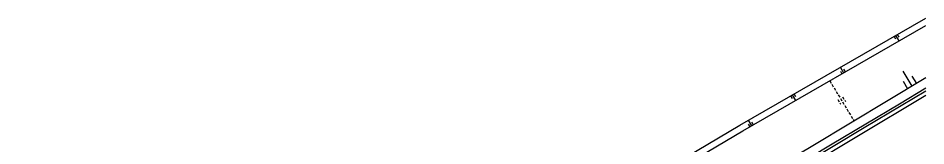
# Model space of a CAD drawing. Header units: millimetres. Extents: x 120999 to 122000, y 130000 to 131001.
# Drawn here: x 121834.4 to 122000, y 130821.9 to 130845.1 of the extents above; entities that cross this region are included whole.
import ezdxf

# ---------------------------------------------------------------- set-up
doc = ezdxf.new("R2010")
doc.units = ezdxf.units.MM
doc.linetypes.add('DASHED', pattern=[0.75, 0.5, -0.25])
doc.layers.get('0').update_dxf_attribs({"linetype": 'CONTINUOUS'})
for name, color, linetype in [('W0008', 7, 'CONTINUOUS'), ('W0211', 2, 'CONTINUOUS'), ('W0220', 5, 'DASHED'), ('W0322', 7, 'CONTINUOUS')]:
    doc.layers.add(name, color=color, linetype=linetype)

# ---------------------------------------------------------------- blocks, each defined once
blk = doc.blocks.new('TP15')
at = {"color": 0}
for p, q in [((0, 1), (0, 0)), ((-0.289, 0.5), (-0.289, 0)), ((0.289, 0.5), (0.289, 0))]:
    blk.add_line(p, q, dxfattribs=at)
blk = doc.blocks.new('TP06')
at = {"layer": 'W0220', "color": 0}
for p, q in [((-0.5, 0.5), (0.5, 0.5)), ((-0.5, -0.5), (0.5, -0.5))]:
    blk.add_line(p, q, dxfattribs=at)

msp = doc.modelspace()

# ---------------------------------------------------------------- linework, layer by layer
at = {"layer": 'W0008'}
for points in [[(121866.5, 130750), (121877.82, 130756.33), (121890.37, 130763.7), (121900.64, 130769.93), (121909.31, 130775.44), (121918.7, 130781.69), (121928.12, 130787.95), (121937.51, 130794.08), (121947.4, 130800.31), (121955.89, 130805.53), (121966.16, 130811.66), (121977.75, 130818.62), (121988.73, 130825.22), (122000, 130831.91)], [(122000, 130831.04), (121987.42, 130823.57), (121961.31, 130807.91), (121944.44, 130797.66), (121928.18, 130787.07), (121908.92, 130774.2), (121896.65, 130766.64), (121888.92, 130761.94), (121881.11, 130757.48), (121874.41, 130753.58), (121867.98, 130750)]]:
    msp.add_lwpolyline(points, dxfattribs=at)
at = {"layer": 'W0211'}
for points in [[(121834.36, 130750), (121866.36, 130766.65), (121891.57, 130780.76), (121917.29, 130796.39), (121929.38, 130803.79), (121944.96, 130813.17), (121966.03, 130825.64), (122000, 130845.13)], [(121836.94, 130750), (121866.91, 130765.63), (121892.15, 130779.76), (121918.02, 130795.3), (121929.99, 130802.8), (121945.55, 130812.18), (121966.61, 130824.64), (122000, 130843.8)], [(122000, 130834.25), (121979.38, 130821.89), (121955.78, 130807.88), (121938.96, 130797.32), (121925.39, 130788.45), (121914.71, 130781.37), (121897.59, 130770.11), (121892.78, 130767.11), (121885.22, 130762.79), (121862.46, 130750)]]:
    msp.add_lwpolyline(points, dxfattribs=at)
at = {"layer": 'W0220'}
msp.add_lwpolyline([(121982.47, 130833.74), (121986.91, 130826.41)], dxfattribs=at)
at = {"layer": 'W0322'}
msp.add_lwpolyline([(122000, 130832.38), (121995.18, 130829.48), (121982.92, 130822.21), (121956.89, 130806.56), (121942.35, 130797.66), (121930.7, 130790.11), (121909.65, 130776.07), (121902.41, 130771.49), (121895.34, 130767.16), (121886.51, 130761.7), (121877.59, 130756.65), (121865.74, 130750)], dxfattribs=at)

# ---------------------------------------------------------------- block references
at = {"layer": 'W0211'}
for p, xscale, yscale, zscale, rotation in [((121994.53, 130842), 1.159305624868511, 1.159305624868511, 1.159305624868511, 209.8435425064612), ((121984.98, 130835.18), 1.159305624816162, 1.159305624816162, 1.159305624816162, 29.84354250628725), ((121997.47, 130832.74), 3.239619618579753, 3.239619618579753, 3.239619618579753, 30.93612992212745), ((121975.67, 130831.17), 1.15930562480354, 1.15930562480354, 1.15930562480354, 209.8435425066451), ((121968.18, 130825.54), 1.159305624783676, 1.159305624783676, 1.159305624783676, 29.84354250637921)]:
    msp.add_blockref('TP15', p, dxfattribs=dict(at, xscale=xscale, yscale=yscale, zscale=zscale, rotation=rotation))
at = {"layer": 'W0220', "rotation": 301.2132748253859}
msp.add_blockref('TP06', (121984.63, 130830.16), dxfattribs=at)

doc.saveas('drawing.dxf')
